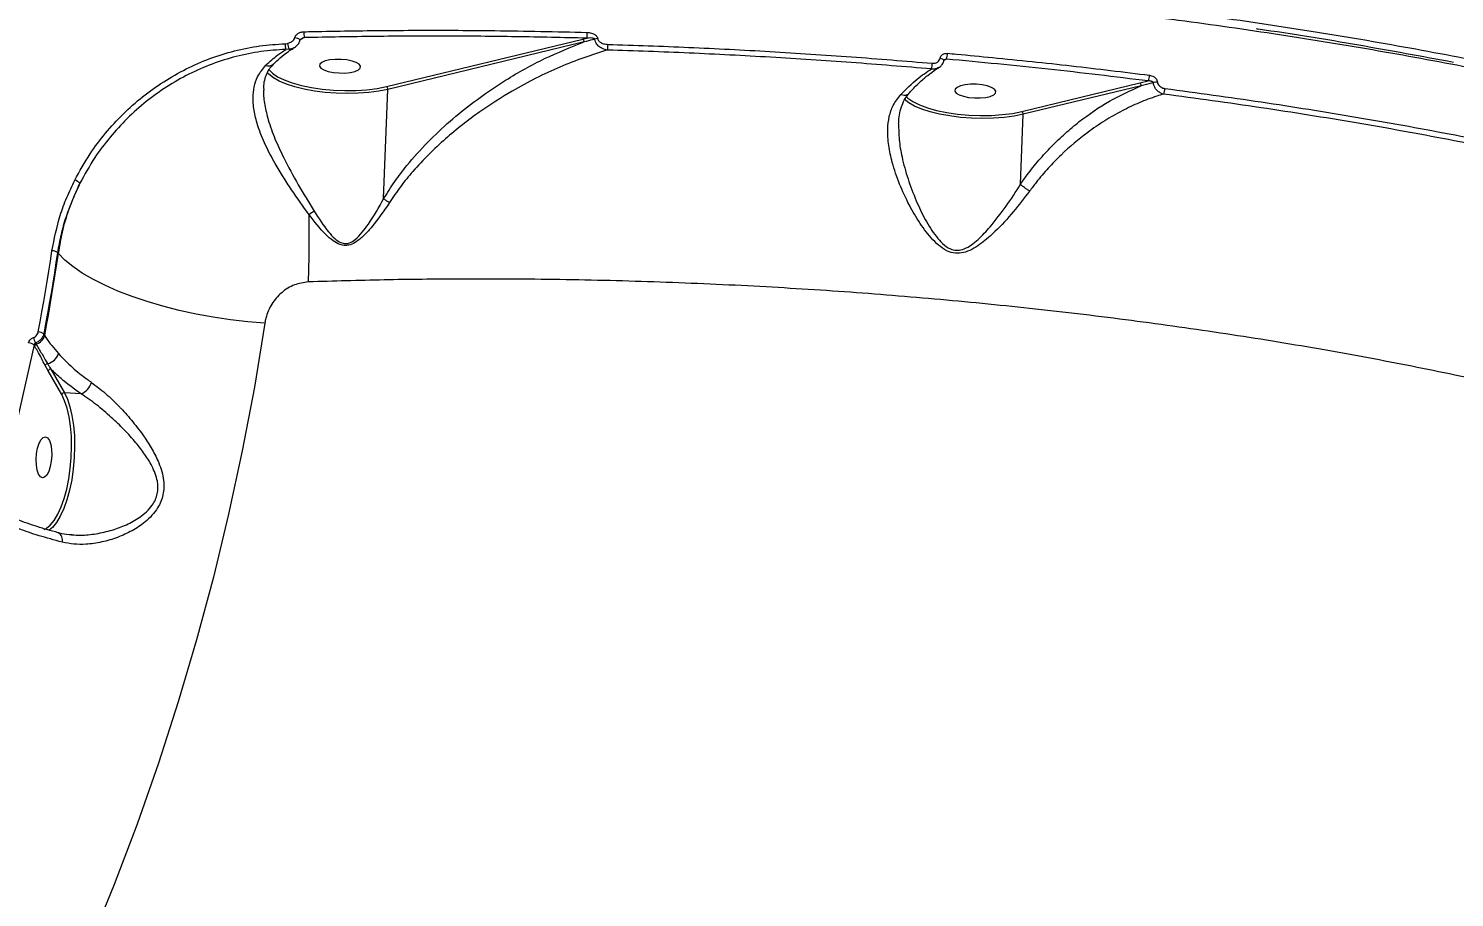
# Model space of a CAD drawing. Header units: millimetres. Extents: x -7151 to 6134, y -5040 to 5562.
# Drawn here: x -1547.9 to -1236.4, y -500.6 to -310.7 of the extents above; entities that cross this region are included whole.
import ezdxf

# ---------------------------------------------------------------- set-up
doc = ezdxf.new("R2010")
doc.units = ezdxf.units.MM
for name, color, linetype in [('DIKOM_ОБЪЕКТ', 7, 'Continuous'), ('DIKOM_РАЗМЕР_ЗОНА', 7, 'Continuous'), ('DIKOM_РАЗМЕР_ОБЪЕКТА', 7, 'Continuous')]:
    doc.layers.add(name, color=color, linetype=linetype)
doc.styles.add('style1', font='arial.ttf', dxfattribs={"width": 0.8})
doc.dimstyles.new('1-50', dxfattribs={"dimtxt": 300, "dimasz": 200, "dimexe": 100, "dimexo": 0, "dimgap": 100, "dimtad": 1, "dimtxsty": 'style1', "dimcen": 200, "dimclrd": 7, "dimclre": 7, "dimclrt": 7, "dimadec": 1, "dimazin": 2, "dimtfac": 1, "dimtmove": 0, "dimatfit": 2, "dimfxl": 0, "dimlwd": 25, "dimlwe": 18, "dimarcsym": 0})

# ---------------------------------------------------------------- blocks, each defined once
blk = doc.blocks.new('*D0')
at = {"layer": 'Defpoints', "color": 0, "transparency": 16777216}
for p in [(4133.55, 168.74), (-4567.47, -1241.13), (4133.55, -4153.12)]:
    blk.add_point(p, dxfattribs=at)
at = {"layer": 'DIKOM_РАЗМЕР_ОБЪЕКТА', "color": 7, "lineweight": 18, "transparency": 16777216}
for p, q in [((4133.55, 168.74), (4133.55, -4253.12)), ((-4567.47, -1241.13), (-4567.47, -4253.12))]:
    blk.add_line(p, q, dxfattribs=at)
at = {"layer": 'DIKOM_РАЗМЕР_ОБЪЕКТА', "color": 7, "lineweight": 25, "transparency": 16777216}
blk.add_line((-4367.47, -4153.12), (3933.55, -4153.12), dxfattribs=at)
at = {"layer": 'DIKOM_РАЗМЕР_ОБЪЕКТА', "color": 7, "transparency": 16777216}
for points in [[(-4367.47, -4119.79), (-4367.47, -4186.45), (-4567.47, -4153.12)], [(3933.55, -4119.79), (3933.55, -4186.45), (4133.55, -4153.12)]]:
    blk.add_solid(points, dxfattribs=at)
at = {"layer": 'DIKOM_РАЗМЕР_ОБЪЕКТА', "color": 7, "transparency": 16777216, "insert": (150.61, -3899.95), "char_height": 300, "attachment_point": 5, "style": 'style1'}
blk.add_mtext('8700', dxfattribs=at)
blk = doc.blocks.new('*D3')
at = {"layer": 'Defpoints', "color": 0, "transparency": 16777216}
for p in [(6133.55, 253.24), (-5802.46, -2467.19), (6133.55, -4939.78)]:
    blk.add_point(p, dxfattribs=at)
at = {"layer": 'DIKOM_РАЗМЕР_ЗОНА', "color": 7, "lineweight": 18, "transparency": 16777216}
for p, q in [((6133.55, 253.24), (6133.55, -5039.78)), ((-5802.46, -2467.19), (-5802.46, -5039.78))]:
    blk.add_line(p, q, dxfattribs=at)
at = {"layer": 'DIKOM_РАЗМЕР_ЗОНА', "color": 7, "lineweight": 25, "transparency": 16777216}
blk.add_line((-5602.46, -4939.78), (5933.55, -4939.78), dxfattribs=at)
at = {"layer": 'DIKOM_РАЗМЕР_ЗОНА', "color": 7, "transparency": 16777216}
for points in [[(-5602.46, -4906.44), (-5602.46, -4973.11), (-5802.46, -4939.78)], [(5933.55, -4906.44), (5933.55, -4973.11), (6133.55, -4939.78)]]:
    blk.add_solid(points, dxfattribs=at)
at = {"layer": 'DIKOM_РАЗМЕР_ЗОНА', "color": 7, "transparency": 16777216, "insert": (186.61, -4686.61), "char_height": 300, "attachment_point": 5, "style": 'style1'}
blk.add_mtext('11950', dxfattribs=at)

msp = doc.modelspace()

# ---------------------------------------------------------------- linework, layer by layer
at = {"layer": 'DIKOM_ОБЪЕКТ', "color": 7, "linetype": 'Continuous', "lineweight": 15}
for p, q in [((-1491.86, -314.033), (-1491.355, -313.972)), ((-1487.626, -312.698), (-1488.612, -313.208)), ((-1469.721, -323.397), (-1426.816, -313.033)), ((-1426.515, -313.643), (-1469.42, -324.007)), ((-1426.816, -313.033), (-1425.96, -312.827)), ((-1491.013, -315.259), (-1491.729, -315.281)), ((-1347.34, -317.394), (-1347.928, -317.698)), ((-1470.337, -347.889), (-1469.42, -324.007)), ((-1330.91, -328.843), (-1305.128, -322.616)), ((-1304.827, -323.225), (-1330.609, -329.453)), ((-1305.128, -322.616), (-1303.277, -322.173)), ((-1331.196, -344.736), (-1330.609, -329.453)), ((-1541.379, -359.893), (-1541.596, -359.676)), ((-1546.723, -379.864), (-1554.785, -415.474)), ((-1546.617, -380.051), (-1546.723, -379.864)), ((-1544.596, -377.442), (-1544.4, -377.781)), ((-1543.618, -385.546), (-1544.279, -384.327)), ((-1540.689, -390.701), (-1543.618, -385.546)), ((-1543.034, -385.149), (-1540.106, -390.305)), ((-1536.441, -390.558), (-1540.106, -390.305)), ((-1538.551, -421.34), (-1538.394, -421.346))]:
    msp.add_line(p, q, dxfattribs=at)
at = {"layer": 'DIKOM_ОБЪЕКТ', "color": 7, "linetype": 'Continuous', "lineweight": 15, "flags": 128}
for points in [[(-1489.742, -312.681), (-1489.464, -312.733), (-1489.194, -312.808), (-1488.955, -312.9), (-1488.765, -313.003), (-1488.64, -313.106), (-1488.59, -313.203), (-1488.591, -313.237)], [(-1490.121, -315.03), (-1490.105, -315.02), (-1490.078, -315.003)], [(-1484.276, -318.512), (-1484.336, -318.935), (-1484.034, -319.358), (-1483.393, -319.748), (-1482.466, -320.073), (-1481.328, -320.306), (-1480.071, -320.429), (-1478.797, -320.432), (-1477.609, -320.314), (-1476.604, -320.086), (-1475.862, -319.765), (-1475.444, -319.377), (-1475.384, -318.955), (-1475.686, -318.532), (-1476.327, -318.142), (-1477.254, -317.817), (-1478.392, -317.583), (-1479.649, -317.46), (-1480.923, -317.457), (-1482.111, -317.575), (-1483.117, -317.804), (-1483.859, -318.125), (-1484.276, -318.512)], [(-1348.763, -317.202), (-1348.535, -317.267), (-1348.329, -317.347), (-1348.159, -317.437), (-1348.033, -317.533), (-1347.96, -317.628), (-1347.944, -317.717), (-1347.945, -317.722)], [(-1469.42, -324.007), (-1471.406, -324.403), (-1473.575, -324.691), (-1475.882, -324.865), (-1478.275, -324.92), (-1480.702, -324.857), (-1483.112, -324.675), (-1485.452, -324.379), (-1487.671, -323.975), (-1489.721, -323.473), (-1491.557, -322.882), (-1493.14, -322.217), (-1494.436, -321.49), (-1495.415, -320.719), (-1495.788, -320.311)], [(-1495.464, -319.571), (-1495.41, -319.65), (-1494.645, -320.461), (-1493.523, -321.236), (-1492.07, -321.955), (-1490.323, -322.602), (-1488.323, -323.16), (-1486.119, -323.617), (-1483.764, -323.96), (-1481.314, -324.183), (-1478.829, -324.278), (-1476.369, -324.245), (-1473.993, -324.084), (-1471.759, -323.799), (-1469.721, -323.397)], [(-1345.465, -323.959), (-1345.525, -324.381), (-1345.222, -324.805), (-1344.582, -325.194), (-1343.655, -325.519), (-1342.517, -325.753), (-1341.26, -325.876), (-1339.986, -325.879), (-1338.798, -325.761), (-1337.792, -325.532), (-1337.05, -325.211), (-1336.632, -324.824), (-1336.572, -324.401), (-1336.875, -323.978), (-1337.516, -323.588), (-1338.443, -323.264), (-1339.581, -323.03), (-1340.838, -322.907), (-1342.112, -322.904), (-1343.3, -323.022), (-1344.305, -323.25), (-1345.047, -323.571), (-1345.465, -323.959)], [(-1330.609, -329.453), (-1332.594, -329.85), (-1334.764, -330.138), (-1337.07, -330.311), (-1339.463, -330.367), (-1341.891, -330.303), (-1344.301, -330.121), (-1346.641, -329.825), (-1348.86, -329.422), (-1350.909, -328.919), (-1352.746, -328.329), (-1354.329, -327.663), (-1355.624, -326.937), (-1356.604, -326.165), (-1356.607, -326.162)], [(-1356.122, -325.648), (-1355.833, -325.908), (-1354.711, -326.683), (-1353.259, -327.402), (-1351.512, -328.049), (-1349.512, -328.607), (-1347.308, -329.063), (-1344.952, -329.407), (-1342.502, -329.629), (-1340.018, -329.725), (-1337.558, -329.692), (-1335.182, -329.531), (-1332.948, -329.246), (-1330.91, -328.843)], [(-1545.81, -377.018), (-1545.403, -374.81), (-1545.006, -372.599), (-1544.617, -370.386), (-1544.238, -368.172), (-1543.869, -365.955), (-1543.509, -363.736), (-1543.158, -361.515), (-1542.817, -359.292)], [(-1541.596, -359.676), (-1541.938, -361.904), (-1542.29, -364.13), (-1542.651, -366.353), (-1543.021, -368.575), (-1543.401, -370.795), (-1543.79, -373.013), (-1544.188, -375.228), (-1544.596, -377.442)], [(-1544.4, -377.781), (-1543.989, -375.553), (-1543.588, -373.322), (-1543.196, -371.089), (-1542.813, -368.854), (-1542.44, -366.617), (-1542.077, -364.377), (-1541.723, -362.136), (-1541.379, -359.893)], [(-1496.296, -375.071), (-1500.037, -374.77), (-1503.814, -374.337), (-1507.593, -373.776), (-1511.337, -373.092), (-1515.015, -372.291), (-1518.591, -371.38), (-1522.034, -370.369), (-1525.311, -369.265), (-1528.394, -368.08), (-1531.254, -366.823), (-1533.865, -365.507), (-1536.202, -364.144), (-1538.246, -362.745), (-1539.977, -361.324), (-1541.379, -359.893)], [(-1496.296, -375.071), (-1498.593, -389.078), (-1501.235, -403.009), (-1504.218, -416.854), (-1507.542, -430.607), (-1511.205, -444.26), (-1515.205, -457.805), (-1519.539, -471.236), (-1524.206, -484.544), (-1529.202, -497.723), (-1534.526, -510.764), (-1540.173, -523.662), (-1546.142, -536.409), (-1552.428, -548.997), (-1559.028, -561.421)], [(-1543.998, -419.881), (-1543.217, -419.231), (-1542.362, -418.189), (-1541.555, -416.846), (-1540.813, -415.231), (-1540.154, -413.379), (-1539.592, -411.331), (-1539.138, -409.131), (-1538.803, -406.828), (-1538.595, -404.472), (-1538.517, -402.116), (-1538.571, -399.809), (-1538.757, -397.603), (-1539.069, -395.547), (-1539.503, -393.685), (-1540.047, -392.058), (-1540.689, -390.701)], [(-1540.106, -390.305), (-1539.443, -391.703), (-1538.882, -393.381), (-1538.435, -395.302), (-1538.112, -397.423), (-1537.921, -399.697), (-1537.865, -402.076), (-1537.945, -404.506), (-1538.16, -406.935), (-1538.506, -409.31), (-1538.974, -411.579), (-1539.554, -413.691), (-1540.233, -415.601), (-1540.998, -417.267), (-1541.83, -418.652), (-1542.712, -419.726), (-1543.447, -420.349)], [(-1545.943, -402.396), (-1545.607, -401.348), (-1545.187, -400.548), (-1544.715, -400.063), (-1544.232, -399.93), (-1543.775, -400.16), (-1543.383, -400.735), (-1543.086, -401.609), (-1542.908, -402.71), (-1542.865, -403.95), (-1542.96, -405.227), (-1543.184, -406.438), (-1543.52, -407.486), (-1543.941, -408.286), (-1544.412, -408.771), (-1544.896, -408.904), (-1545.352, -408.674), (-1545.745, -408.099), (-1546.042, -407.225), (-1546.219, -406.124), (-1546.262, -404.884), (-1546.168, -403.607), (-1545.943, -402.396)], [(-1544.494, -420.156), (-1544.102, -419.948), (-1543.998, -419.881)]]:
    msp.add_lwpolyline(points, dxfattribs=at)
at = {"layer": 'DIKOM_ОБЪЕКТ', "color": 7, "linetype": 'Continuous', "lineweight": 15}
for centre, radius, start, end in [((-1484.239, -311.698), 3.531, 175.3969, 196.4429), ((-1407.985, -312.385), 17.981, 177.33123, 181.40884), ((-1488.136, -314.274), 3.731, 176.28637, 195.65904), ((-1486.236, -313.3), 5.162, 187.48337, 202.30015), ((-1427.167, -313.585), 0.654, 354.93936, 57.61145), ((-1423.341, -315.414), 2.516, 95.32454, 109.79329), ((-1392.925, -315.38), 28.484, 177.56247, 180.07437), ((-1490.96, -313.614), 1.646, 268.16874, 300.64529), ((-1351.298, -316.115), 4.16, 342.09366, 359.80499), ((-1355.159, -318.25), 4.717, 344.0303, 359.28641), ((-1470.072, -323.949), 0.655, 354.97288, 57.58016), ((-1305.478, -323.168), 0.654, 354.93595, 57.61709), ((-1305.525, -320.96), 2.555, 331.64135, 0.84864), ((-1301.264, -325.468), 3.068, 90.08532, 107.27675), ((-1302.297, -323.824), 2.649, 332.68004, 0.23816), ((-1331.261, -329.396), 0.655, 354.9724, 57.57841), ((-1538.908, -346.882), 3.239, 47.08408, 70.48147), ((-1702.869, -356.726), 216.29, 357.52057, 1.41154), ((-1472.428, -370.817), 24.067, 122.92359, 126.20771), ((-1542.751, -361.216), 1.924, 53.12944, 91.96251), ((-1547.993, -381.412), 2.003, 50.61626, 88.31119), ((-1541.891, -376.92), 5.156, 194.78271, 209.01864), ((-1546.074, -380.227), 0.571, 107.94784, 161.97765), ((-1547.124, -376.985), 2.837, 287.94063, 343.70212), ((-1545.803, -378.951), 1.933, 51.34889, 90.19338), ((-1544.497, -380.782), 3.241, 282.99695, 342.69148), ((-1543.727, -384.524), 0.586, 94.07733, 160.34512), ((-1543.068, -385.728), 0.58, 86.66988, 161.67753), ((-1537.935, -386.942), 3.913, 292.44992, 343.8235), ((-1540.139, -390.883), 0.58, 86.69759, 161.67556), ((-1542.415, -422.539), 1.906, 347.46113, 59.12132)]:
    msp.add_arc(centre, radius, start, end, dxfattribs=at)
for points, knots in [([(-1607.11, -265.383), (-1601.627, -264.622), (-1590.656, -263.099), (-1573.653, -261.167), (-1556.307, -259.496), (-1538.38, -258.1), (-1519.9, -256.993), (-1500.894, -256.191), (-1481.668, -255.711), (-1461.628, -255.549), (-1440.784, -255.755), (-1419.174, -256.368), (-1397.518, -257.375), (-1375.919, -258.773), (-1354.478, -260.555), (-1333.287, -262.719), (-1312.386, -265.269), (-1291.805, -268.191), (-1271.581, -271.477), (-1251.809, -275.11), (-1232.581, -279.077), (-1213.979, -283.363), (-1196.045, -287.969), (-1178.794, -292.88), (-1162.261, -298.081), (-1146.519, -303.549), (-1131.646, -309.258), (-1117.437, -315.305), (-1103.996, -321.692), (-1091.403, -328.409), (-1079.929, -335.327), (-1069.66, -342.426), (-1060.508, -349.671), (-1055.473, -354.598), (-1052.956, -357.061)], [0, 0, 0, 0, 0.0277665, 0.0555662, 0.0833658, 0.1111324, 0.1400375, 0.16898, 0.1979229, 0.2268276, 0.2586374, 0.2905482, 0.3225099, 0.354472, 0.3863821, 0.4181914, 0.4498955, 0.4817002, 0.5135556, 0.5454111, 0.5772151, 0.6089191, 0.6405474, 0.672276, 0.7040554, 0.7358344, 0.7675626, 0.7991909, 0.832594, 0.8660266, 0.8994295, 0.9329433, 0.9664866, 1, 1, 1, 1]), ([(-1679.941, -319.26), (-1676.357, -318.438), (-1666.7, -316.223), (-1650.315, -312.919), (-1630.666, -309.451), (-1610.15, -306.349), (-1588.819, -303.631), (-1566.724, -301.319), (-1544.352, -299.463), (-1521.788, -298.058), (-1499.115, -297.092), (-1475.966, -296.547), (-1452.401, -296.445), (-1428.494, -296.796), (-1404.771, -297.593), (-1381.31, -298.822), (-1358.18, -300.462), (-1335.004, -302.538), (-1311.862, -305.062), (-1288.839, -308.037), (-1266.439, -311.397), (-1244.727, -315.121), (-1223.746, -319.181), (-1203.157, -323.644), (-1183.048, -328.511), (-1163.503, -333.774), (-1144.952, -339.318), (-1127.437, -345.117), (-1110.972, -351.141), (-1095.29, -357.487), (-1080.481, -364.147), (-1066.618, -371.105), (-1054.543, -377.908), (-1044.099, -384.499), (-1035.116, -390.837), (-1026.988, -397.304), (-1019.754, -403.885), (-1013.486, -410.507), (-1008.211, -417.138), (-1004.299, -423.068), (-1002.383, -426.81), (-1001.603, -428.334)], [0, 0, 0, 0, 0.015652, 0.0421681, 0.0687044, 0.0952203, 0.1225065, 0.1498146, 0.1771007, 0.2036166, 0.230153, 0.2566687, 0.2839549, 0.3112631, 0.3385492, 0.365065, 0.3916014, 0.4181173, 0.4454032, 0.4727115, 0.4999976, 0.5265135, 0.5530498, 0.5795658, 0.6068517, 0.6341601, 0.661446, 0.6879619, 0.7144981, 0.741014, 0.7683, 0.7956082, 0.8228944, 0.8459723, 0.8690775, 0.8921827, 0.9155066, 0.9388306, 0.961564, 0.9843487, 1, 1, 1, 1]), ([(-999.194, -436.361), (-999.297, -435.995), (-1000.15, -432.966), (-1003.006, -427.354), (-1007.816, -419.556), (-1013.957, -411.891), (-1021.365, -404.235), (-1030.114, -396.613), (-1040.195, -389.056), (-1051.389, -381.727), (-1063.629, -374.649), (-1076.83, -367.834), (-1091.207, -361.172), (-1106.761, -354.692), (-1123.464, -348.423), (-1140.744, -342.571), (-1158.485, -337.137), (-1176.568, -332.111), (-1195.5, -327.346), (-1215.254, -322.867), (-1235.784, -318.695), (-1256.926, -314.87), (-1278.627, -311.411), (-1300.822, -308.329), (-1323.587, -305.62), (-1346.867, -303.309), (-1370.592, -301.415), (-1394.24, -299.978), (-1417.73, -298.994), (-1440.989, -298.446), (-1464.396, -298.326), (-1487.875, -298.651), (-1511.336, -299.44), (-1532.917, -300.568), (-1546.502, -301.59), (-1552.51, -302.042)], [0, 0, 0, 0, 0.0043966, 0.0363498, 0.0674012, 0.0984764, 0.1295277, 0.1614809, 0.1934603, 0.2254133, 0.2564648, 0.2875402, 0.3185916, 0.3505446, 0.3825241, 0.4144772, 0.4444107, 0.4743653, 0.5042988, 0.5350371, 0.5657984, 0.5965367, 0.627588, 0.6586634, 0.6897149, 0.7216683, 0.7536476, 0.7856008, 0.8166523, 0.8477278, 0.8787791, 0.9107324, 0.9427118, 0.9746653, 1, 1, 1, 1]), ([(-1489.742, -312.681), (-1489.73, -312.636), (-1489.684, -312.46), (-1489.5, -312.146), (-1489.094, -311.779), (-1488.488, -311.488), (-1488.01, -311.44), (-1487.759, -311.415)], [0, 0, 0, 0, 0.057954, 0.2245093, 0.430068, 0.7005322, 1, 1, 1, 1]), ([(-1487.759, -311.415), (-1487.102, -311.4), (-1483.818, -311.327), (-1475.257, -311.173), (-1462.027, -311.065), (-1444.707, -311.129), (-1432.66, -311.398), (-1425.946, -311.547)], [0, 0, 0, 0, 0.0321609, 0.1607943, 0.4182856, 0.6757782, 1, 1, 1, 1]), ([(-1425.946, -311.547), (-1425.786, -311.557), (-1425.281, -311.589), (-1424.567, -311.792), (-1423.983, -312.169), (-1423.667, -312.537), (-1423.605, -312.784), (-1423.574, -312.909)], [0, 0, 0, 0, 0.1606148, 0.5081568, 0.7318672, 0.8653746, 1, 1, 1, 1]), ([(-1279.725, -310.735), (-1279.567, -310.757), (-1271.941, -311.809), (-1257.462, -314.197), (-1243.462, -316.774), (-1236.593, -318.038)], [0, 0, 0, 0, 0.0106678, 0.51462346, 1, 1, 1, 1]), ([(-1537.826, -343.829), (-1536.762, -341.896), (-1534.801, -338.332), (-1531.171, -333.538), (-1527.333, -329.352), (-1523.074, -325.575), (-1518.448, -322.271), (-1513.519, -319.468), (-1508.334, -317.195), (-1502.948, -315.52), (-1497.434, -314.389), (-1493.716, -314.151), (-1491.86, -314.033)], [0, 0, 0, 0, 0.1166806, 0.2150846, 0.3137976, 0.4122023, 0.5100624, 0.6082283, 0.7060866, 0.8039555, 0.9021333, 1, 1, 1, 1]), ([(-1491.355, -313.972), (-1491.11, -313.903), (-1490.664, -313.775), (-1490.151, -313.405), (-1489.85, -313.029), (-1489.773, -312.781), (-1489.742, -312.681)], [0, 0, 0, 0, 0.3467121, 0.631221, 0.8513333, 1, 1, 1, 1]), ([(-1489.866, -314.861), (-1489.844, -314.852), (-1489.558, -314.729), (-1489.138, -314.311), (-1488.715, -313.752), (-1488.648, -313.36), (-1488.625, -313.229)], [0, 0, 0, 0, 0.0322662, 0.4380854, 0.8118483, 1, 1, 1, 1]), ([(-1488.59, -313.234), (-1488.59, -313.23), (-1488.589, -313.225), (-1488.575, -313.193), (-1488.545, -313.145), (-1488.48, -313.073), (-1488.381, -312.99), (-1488.296, -312.949), (-1488.254, -312.929)], [0, 0, 0, 0, 0.10373667, 0.19894545, 0.30264876, 0.48974077, 0.75114137, 1, 1, 1, 1]), ([(-1487.626, -312.698), (-1487.766, -312.732), (-1487.977, -312.784), (-1488.183, -312.893), (-1488.253, -312.93)], [0, 0, 0, 0, 0.6604973, 1, 1, 1, 1]), ([(-1425.96, -312.827), (-1431.111, -312.707), (-1441.413, -312.467), (-1456.855, -312.352), (-1472.278, -312.401), (-1482.51, -312.599), (-1487.626, -312.698)], [0, 0, 0, 0, 0.249315, 0.4986286, 0.7493137, 1, 1, 1, 1]), ([(-1470.337, -347.889), (-1469.547, -346.629), (-1467.967, -344.11), (-1464.761, -339.945), (-1460.747, -335.459), (-1455.855, -330.874), (-1450.177, -326.293), (-1443.297, -321.606), (-1435.194, -317.075), (-1429.408, -314.787), (-1426.515, -313.643)], [0, 0, 0, 0, 0.0717649, 0.1435723, 0.2576776, 0.3721854, 0.486518, 0.6397333, 0.8198593, 1, 1, 1, 1]), ([(-1424.193, -313.047), (-1424.359, -313.089), (-1425.135, -313.285), (-1425.908, -313.485), (-1426.515, -313.643)], [0, 0, 0, 0, 0.2148166, 1, 1, 1, 1]), ([(-1424.193, -313.047), (-1424.203, -313.026), (-1424.226, -312.981), (-1424.32, -312.915), (-1424.532, -312.834), (-1424.975, -312.774), (-1425.478, -312.777), (-1425.843, -312.815), (-1425.96, -312.827)], [0, 0, 0, 0, 0.038183, 0.0818855, 0.1919862, 0.4180002, 0.8123937, 1, 1, 1, 1]), ([(-1421.41, -315.417), (-1421.593, -315.384), (-1422.191, -315.275), (-1423.039, -314.874), (-1423.714, -314.234), (-1424.081, -313.632), (-1424.155, -313.246), (-1424.193, -313.047)], [0, 0, 0, 0, 0.1440768, 0.4679548, 0.6900758, 0.8402933, 1, 1, 1, 1]), ([(-1423.574, -312.909), (-1423.545, -313.028), (-1423.487, -313.265), (-1423.191, -313.608), (-1422.648, -313.951), (-1421.993, -314.13), (-1421.529, -314.159), (-1421.384, -314.168)], [0, 0, 0, 0, 0.1388681, 0.2767764, 0.4965487, 0.8418696, 1, 1, 1, 1]), ([(-1421.384, -314.168), (-1415.47, -314.37), (-1403.641, -314.774), (-1385.879, -315.701), (-1368.122, -316.845), (-1356.336, -317.821), (-1350.442, -318.309)], [0, 0, 0, 0, 0.2490984, 0.4982001, 0.7491003, 1, 1, 1, 1]), ([(-1491.729, -315.281), (-1493.545, -315.398), (-1497.183, -315.631), (-1502.577, -316.74), (-1507.846, -318.383), (-1512.919, -320.613), (-1517.741, -323.363), (-1522.268, -326.604), (-1526.435, -330.309), (-1530.19, -334.416), (-1533.743, -339.119), (-1535.661, -342.613), (-1536.702, -344.51)], [0, 0, 0, 0, 0.0977743, 0.1958569, 0.2936316, 0.3914605, 0.4895945, 0.587424, 0.6858981, 0.7846807, 0.8831554, 1, 1, 1, 1]), ([(-1496.09, -318.752), (-1495.22, -317.957), (-1493.774, -316.637), (-1492.311, -315.667), (-1491.729, -315.281)], [0, 0, 0, 0, 0.6025865, 1, 1, 1, 1]), ([(-1494.422, -318.502), (-1493.932, -318.034), (-1492.839, -316.989), (-1491.388, -315.846), (-1490.45, -315.267), (-1490.103, -315.052)], [0, 0, 0, 0, 0.3383792, 0.7546447, 1, 1, 1, 1]), ([(-1489.871, -314.849), (-1489.912, -314.881), (-1490.228, -315.127), (-1490.648, -315.197), (-1491.013, -315.259)], [0, 0, 0, 0, 0.1316702, 1, 1, 1, 1]), ([(-1421.41, -315.417), (-1423.15, -315.951), (-1426.63, -317.019), (-1431.856, -319.097), (-1437.068, -321.518), (-1442.932, -324.694), (-1448.3, -328.12), (-1453.142, -331.711), (-1456.879, -334.804), (-1460.514, -338.181), (-1463.778, -341.663), (-1466.669, -345.169), (-1468.269, -347.552), (-1469.073, -348.748)], [0, 0, 0, 0, 0.1007622, 0.2015248, 0.3037911, 0.4060539, 0.549023, 0.62794, 0.7068467, 0.7872931, 0.8677076, 0.9335562, 1, 1, 1, 1]), ([(-1350.624, -319.548), (-1356.462, -319.064), (-1368.138, -318.097), (-1385.813, -316.956), (-1403.578, -316.026), (-1415.466, -315.62), (-1421.41, -315.417)], [0, 0, 0, 0, 0.2491021, 0.4982004, 0.7490995, 1, 1, 1, 1]), ([(-1350.442, -318.309), (-1350.246, -318.308), (-1349.852, -318.306), (-1349.328, -318.067), (-1348.926, -317.693), (-1348.816, -317.361), (-1348.763, -317.202)], [0, 0, 0, 0, 0.2583051, 0.5167901, 0.7677925, 1, 1, 1, 1]), ([(-1349.048, -319.228), (-1348.983, -319.198), (-1348.67, -319.052), (-1348.282, -318.564), (-1347.976, -318.053), (-1347.962, -317.752), (-1347.96, -317.719)], [0, 0, 0, 0, 0.1097169, 0.5333189, 0.9487867, 1, 1, 1, 1]), ([(-1348.763, -317.202), (-1348.712, -317.046), (-1348.607, -316.725), (-1348.219, -316.361), (-1347.711, -316.131), (-1347.33, -316.13), (-1347.139, -316.13)], [0, 0, 0, 0, 0.2339016, 0.4825067, 0.7413711, 1, 1, 1, 1]), ([(-1347.939, -317.725), (-1347.93, -317.686), (-1347.913, -317.612), (-1347.813, -317.546), (-1347.765, -317.515)], [0, 0, 0, 0, 0.5222671, 1, 1, 1, 1]), ([(-1347.34, -317.394), (-1347.428, -317.405), (-1347.574, -317.423), (-1347.708, -317.492), (-1347.762, -317.519)], [0, 0, 0, 0, 0.5997441, 1, 1, 1, 1]), ([(-1303.277, -322.173), (-1310.543, -321.282), (-1325.098, -319.496), (-1339.919, -318.096), (-1347.34, -317.394)], [0, 0, 0, 0, 0.49927565, 1, 1, 1, 1]), ([(-1347.139, -316.13), (-1346.482, -316.189), (-1343.197, -316.486), (-1334.141, -317.347), (-1320.019, -318.821), (-1308.656, -320.221), (-1302.97, -320.922)], [0, 0, 0, 0, 0.0441389, 0.2207138, 0.6100119, 1, 1, 1, 1]), ([(-1486.645, -351.398), (-1487.936, -349.593), (-1489.894, -346.857), (-1492.34, -343.09), (-1494.294, -339.841), (-1496.221, -336.177), (-1497.756, -332.413), (-1498.674, -328.945), (-1498.969, -326.029), (-1498.707, -323.437), (-1497.929, -320.947), (-1496.755, -319.546), (-1496.09, -318.752)], [0, 0, 0, 0, 0.1589011, 0.2409069, 0.3228929, 0.4352739, 0.5505602, 0.6428552, 0.7376539, 0.8155007, 0.8955088, 1, 1, 1, 1]), ([(-1496.54, -323.851), (-1496.542, -323.761), (-1496.558, -323.091), (-1496.357, -321.986), (-1495.921, -320.599), (-1495.279, -319.437), (-1494.657, -318.794), (-1494.375, -318.502)], [0, 0, 0, 0, 0.0390543, 0.2921421, 0.542448, 0.7924989, 1, 1, 1, 1]), ([(-1496.09, -318.752), (-1496.052, -318.764), (-1495.839, -318.827), (-1495.392, -318.885), (-1494.823, -318.803), (-1494.546, -318.563), (-1494.418, -318.452)], [0, 0, 0, 0, 0.0577533, 0.3233351, 0.6872875, 1, 1, 1, 1]), ([(-1357.353, -325.113), (-1356.157, -323.921), (-1353.941, -321.711), (-1351.67, -320.23), (-1350.624, -319.548)], [0, 0, 0, 0, 0.5395087, 1, 1, 1, 1]), ([(-1355.536, -324.873), (-1355.421, -324.738), (-1354.693, -323.882), (-1353.327, -322.546), (-1351.459, -320.916), (-1350.02, -319.832), (-1349.224, -319.377), (-1349.037, -319.27)], [0, 0, 0, 0, 0.0536212, 0.3391765, 0.6251149, 0.9116368, 1, 1, 1, 1]), ([(-1349.051, -319.238), (-1349.274, -319.356), (-1349.752, -319.607), (-1350.321, -319.569), (-1350.624, -319.548)], [0, 0, 0, 0, 0.4680861, 1, 1, 1, 1]), ([(-1496.527, -323.858), (-1496.543, -324.014), (-1496.661, -325.143), (-1496.354, -327.441), (-1495.561, -330.94), (-1494.147, -334.808), (-1491.951, -339.547), (-1489.029, -344.873), (-1486.683, -348.701), (-1485.509, -350.616)], [0, 0, 0, 0, 0.0195062, 0.1414876, 0.2635966, 0.4146766, 0.5659124, 0.7828045, 1, 1, 1, 1]), ([(-1331.196, -344.736), (-1330.715, -344.056), (-1329.429, -342.236), (-1327.175, -339.451), (-1324.395, -336.419), (-1321.446, -333.604), (-1317.288, -330.135), (-1311.767, -326.335), (-1307.157, -324.27), (-1304.827, -323.225)], [0, 0, 0, 0, 0.0670848, 0.1796434, 0.2922151, 0.4079247, 0.523644, 0.7591276, 1, 1, 1, 1]), ([(-1302.175, -322.539), (-1302.297, -322.57), (-1303.183, -322.793), (-1304.065, -323.025), (-1304.827, -323.225)], [0, 0, 0, 0, 0.138057, 1, 1, 1, 1]), ([(-1302.175, -322.539), (-1302.186, -322.51), (-1302.204, -322.461), (-1302.285, -322.374), (-1302.434, -322.284), (-1302.689, -322.207), (-1302.979, -322.168), (-1303.185, -322.172), (-1303.277, -322.173)], [0, 0, 0, 0, 0.0763271, 0.1323508, 0.2954824, 0.5061756, 0.7824742, 1, 1, 1, 1]), ([(-1302.97, -320.922), (-1302.827, -320.948), (-1302.495, -321.01), (-1302.03, -321.238), (-1301.636, -321.573), (-1301.36, -321.965), (-1301.299, -322.255), (-1301.268, -322.4)], [0, 0, 0, 0, 0.1825506, 0.4238011, 0.6275035, 0.813472, 1, 1, 1, 1]), ([(-1299.944, -325.04), (-1300.13, -324.984), (-1300.562, -324.855), (-1301.168, -324.451), (-1301.683, -323.886), (-1302.047, -323.237), (-1302.132, -322.773), (-1302.175, -322.539)], [0, 0, 0, 0, 0.1741668, 0.4036155, 0.6052225, 0.800069, 1, 1, 1, 1]), ([(-1301.268, -322.4), (-1301.239, -322.541), (-1301.181, -322.821), (-1300.916, -323.198), (-1300.54, -323.515), (-1300.099, -323.729), (-1299.785, -323.788), (-1299.648, -323.813)], [0, 0, 0, 0, 0.18893901, 0.37741877, 0.5792234, 0.81647037, 1, 1, 1, 1]), ([(-1299.648, -323.813), (-1292.607, -324.769), (-1278.525, -326.682), (-1257.802, -330.016), (-1237.384, -333.662), (-1224.165, -336.391), (-1217.555, -337.756)], [0, 0, 0, 0, 0.248595, 0.4971928, 0.7485964, 1, 1, 1, 1]), ([(-1329.202, -346.241), (-1330.362, -347.759), (-1332.708, -350.831), (-1336.253, -354.679), (-1339.183, -357.306), (-1341.361, -358.786), (-1343.109, -359.611), (-1344.974, -359.935), (-1346.926, -359.548), (-1348.731, -358.44), (-1350.924, -356.368), (-1353.216, -353.292), (-1355.631, -349.16), (-1357.709, -344.671), (-1359.209, -340.29), (-1360.068, -336.241), (-1360.287, -332.886), (-1359.93, -329.947), (-1359.089, -327.337), (-1357.953, -325.882), (-1357.353, -325.113)], [0, 0, 0, 0, 0.0863529, 0.1746781, 0.2336192, 0.2635149, 0.2941172, 0.3212052, 0.3485629, 0.3826688, 0.4154283, 0.4844306, 0.5550163, 0.6333687, 0.7133075, 0.7760762, 0.8404087, 0.8905401, 0.9421347, 1, 1, 1, 1]), ([(-1357.811, -331.528), (-1357.811, -331.332), (-1357.807, -330.486), (-1357.587, -329.098), (-1357.12, -327.429), (-1356.454, -326.004), (-1355.82, -325.233), (-1355.521, -324.87)], [0, 0, 0, 0, 0.0717008, 0.3102212, 0.5533932, 0.7897858, 1, 1, 1, 1]), ([(-1357.353, -325.113), (-1357.314, -325.126), (-1357.057, -325.214), (-1356.565, -325.295), (-1355.954, -325.213), (-1355.68, -324.976), (-1355.546, -324.861)], [0, 0, 0, 0, 0.0536853, 0.3531787, 0.6859192, 1, 1, 1, 1]), ([(-1299.944, -325.04), (-1300.439, -325.19), (-1302.204, -325.727), (-1305.236, -326.878), (-1309.039, -328.672), (-1312.815, -330.839), (-1317.329, -333.919), (-1321.466, -337.403), (-1325.15, -341.192), (-1327.429, -343.858), (-1328.726, -345.601), (-1329.202, -346.241)], [0, 0, 0, 0, 0.046559, 0.1660354, 0.2855044, 0.4082638, 0.5310197, 0.7327804, 0.8363392, 0.9398834, 1, 1, 1, 1]), ([(-1218.035, -338.951), (-1224.556, -337.604), (-1237.598, -334.911), (-1257.885, -331.281), (-1278.631, -327.935), (-1292.839, -326.005), (-1299.944, -325.04)], [0, 0, 0, 0, 0.2485965, 0.4971937, 0.7485956, 1, 1, 1, 1]), ([(-1357.82, -331.529), (-1357.812, -332.672), (-1357.795, -335.026), (-1357.075, -339.084), (-1355.854, -343.58), (-1354.102, -348.156), (-1352.107, -352.44), (-1350.143, -355.592), (-1348.256, -357.754), (-1346.778, -358.85), (-1345.591, -359.155), (-1344.55, -359.18), (-1343.345, -358.893), (-1341.833, -358), (-1339.942, -356.393), (-1337.385, -353.607), (-1334.308, -349.548), (-1332.161, -346.38), (-1331.194, -344.748), (-1331.193, -344.746)], [0, 0, 0, 0, 0.072916, 0.1502337, 0.2469916, 0.343827, 0.4280747, 0.5120829, 0.5500837, 0.5880702, 0.6129425, 0.6175204, 0.6469653, 0.6816445, 0.7165605, 0.7870661, 0.893481, 0.9998949, 1, 1, 1, 1]), ([(-1542.817, -359.292), (-1542.302, -356.699), (-1541.521, -352.772), (-1539.633, -347.625), (-1538.428, -345.094), (-1537.826, -343.829)], [0, 0, 0, 0, 0.4927598, 0.7463819, 1, 1, 1, 1]), ([(-1536.702, -344.51), (-1537.802, -346.943), (-1539.469, -350.629), (-1540.898, -355.754), (-1541.364, -358.369), (-1541.596, -359.676)], [0, 0, 0, 0, 0.4928072, 0.7464038, 1, 1, 1, 1]), ([(-1541.379, -359.893), (-1541.08, -358.115), (-1540.492, -354.618), (-1538.913, -349.45), (-1537.442, -346.163), (-1536.702, -344.51)], [0, 0, 0, 0, 0.33954, 0.667759, 1, 1, 1, 1]), ([(-1331.193, -344.746), (-1331.194, -344.745), (-1331.195, -344.744), (-1331.196, -344.74), (-1331.196, -344.737), (-1331.196, -344.736)], [0, 0, 0, 0, 0.2929677, 0.7016395, 1, 1, 1, 1]), ([(-1329.202, -346.241), (-1329.243, -346.216), (-1329.51, -346.054), (-1330.021, -345.712), (-1330.691, -345.207), (-1331.026, -344.9), (-1331.193, -344.746)], [0, 0, 0, 0, 0.0562428, 0.3685778, 0.6842398, 1, 1, 1, 1]), ([(-1469.073, -348.748), (-1470.294, -350.558), (-1471.945, -353.005), (-1474.449, -355.786), (-1476.005, -357.171), (-1477.502, -357.977), (-1478.77, -358.178), (-1480.082, -357.919), (-1481.525, -357.069), (-1483.872, -354.955), (-1485.481, -352.891), (-1486.645, -351.398)], [0, 0, 0, 0, 0.26578667, 0.35937407, 0.45430416, 0.51775088, 0.56328621, 0.60857531, 0.6803116, 0.76887087, 1, 1, 1, 1]), ([(-1485.509, -350.616), (-1484.519, -352.175), (-1483.16, -354.316), (-1481.142, -356.562), (-1479.905, -357.479), (-1478.748, -357.771), (-1477.623, -357.551), (-1476.325, -356.688), (-1474.99, -355.244), (-1472.817, -352.321), (-1471.365, -349.79), (-1470.335, -347.902), (-1470.334, -347.9)], [0, 0, 0, 0, 0.23699696, 0.32529699, 0.39384736, 0.43516355, 0.47648909, 0.53649227, 0.63000721, 0.7257622, 0.99968254, 1, 1, 1, 1]), ([(-1470.334, -347.9), (-1470.335, -347.899), (-1470.336, -347.898), (-1470.337, -347.894), (-1470.337, -347.89), (-1470.337, -347.889)], [0, 0, 0, 0, 0.245944, 0.5613629, 1, 1, 1, 1]), ([(-1469.073, -348.748), (-1469.111, -348.725), (-1469.348, -348.579), (-1469.817, -348.278), (-1470.152, -348.033), (-1470.334, -347.9)], [0, 0, 0, 0, 0.07941433, 0.49718968, 1, 1, 1, 1]), ([(-1486.782, -366.083), (-1487.823, -366.23), (-1489.939, -366.529), (-1492.765, -368.348), (-1494.929, -370.897), (-1495.968, -373.292), (-1496.23, -374.713), (-1496.296, -375.071)], [0, 0, 0, 0, 0.21871359, 0.44479127, 0.67941421, 0.91919664, 1, 1, 1, 1]), ([(-1037.643, -506.896), (-1037.562, -504.563), (-1037.398, -499.895), (-1038.639, -492.856), (-1040.981, -485.748), (-1044.579, -478.589), (-1049.418, -471.405), (-1055.401, -464.354), (-1062.477, -457.457), (-1070.578, -450.732), (-1079.833, -444.07), (-1090.262, -437.496), (-1101.854, -431.037), (-1114.358, -424.834), (-1127.71, -418.903), (-1141.83, -413.252), (-1156.943, -407.792), (-1173.038, -402.551), (-1190.084, -397.554), (-1207.713, -392.907), (-1225.855, -388.62), (-1244.425, -384.693), (-1263.717, -381.066), (-1283.691, -377.764), (-1304.295, -374.808), (-1325.094, -372.261), (-1346.012, -370.124), (-1366.976, -368.388), (-1388.306, -367.028), (-1409.943, -366.066), (-1431.82, -365.514), (-1451.94, -365.4), (-1470.274, -365.594), (-1481.276, -365.92), (-1486.782, -366.083)], [0, 0, 0, 0, 0.03117849, 0.06238094, 0.09355951, 0.12564428, 0.15775517, 0.18984006, 0.22102032, 0.25222445, 0.28340477, 0.31548984, 0.34760119, 0.37968617, 0.41088927, 0.44211604, 0.47331904, 0.50542573, 0.53755877, 0.56966561, 0.60091981, 0.6321979, 0.6634523, 0.69560997, 0.72779405, 0.75995194, 0.79128431, 0.82264068, 0.85397294, 0.88620921, 0.91847132, 0.95070733, 0.97533065, 1, 1, 1, 1]), ([(-1547.934, -379.41), (-1547.922, -379.361), (-1547.87, -379.158), (-1547.689, -378.817), (-1547.334, -378.446), (-1547.029, -378.306), (-1546.876, -378.235)], [0, 0, 0, 0, 0.0964285, 0.39856939, 0.69905906, 1, 1, 1, 1]), ([(-1546.876, -378.235), (-1546.724, -378.165), (-1546.419, -378.024), (-1546.063, -377.654), (-1545.875, -377.3), (-1545.825, -377.082), (-1545.81, -377.018)], [0, 0, 0, 0, 0.2926834, 0.5851286, 0.8788274, 1, 1, 1, 1]), ([(-1546.4, -379.421), (-1546.449, -379.447), (-1546.55, -379.499), (-1546.658, -379.64), (-1546.709, -379.768), (-1546.72, -379.845), (-1546.723, -379.864)], [0, 0, 0, 0, 0.29286448, 0.59238052, 0.90061551, 1, 1, 1, 1]), ([(-1544.279, -384.327), (-1544.847, -383.262), (-1545.62, -381.815), (-1546.408, -380.42), (-1546.617, -380.051)], [0, 0, 0, 0, 0.7352977, 1, 1, 1, 1]), ([(-1544.596, -377.442), (-1544.622, -377.545), (-1544.712, -377.898), (-1545.036, -378.472), (-1545.635, -379.075), (-1546.145, -379.305), (-1546.4, -379.421)], [0, 0, 0, 0, 0.1209347, 0.4144567, 0.706971, 1, 1, 1, 1]), ([(-1546.4, -379.421), (-1546.387, -379.443), (-1546.337, -379.531), (-1546.287, -379.619), (-1546.25, -379.684)], [0, 0, 0, 0, 0.2497721, 1, 1, 1, 1]), ([(-1546.25, -379.684), (-1546.152, -379.855), (-1545.666, -380.708), (-1544.847, -382.109), (-1544.1, -383.378), (-1543.769, -383.94)], [0, 0, 0, 0, 0.1222838, 0.6114144, 1, 1, 1, 1]), ([(-1544.4, -377.781), (-1544.309, -377.94), (-1543.531, -379.283), (-1542.401, -380.592), (-1541.404, -381.746)], [0, 0, 0, 0, 0.1178609, 1, 1, 1, 1]), ([(-1541.404, -381.746), (-1540.419, -382.773), (-1538.6, -384.669), (-1535.984, -386.749), (-1534.505, -387.799), (-1534.177, -388.032)], [0, 0, 0, 0, 0.4786907, 0.8843804, 1, 1, 1, 1]), ([(-1543.769, -383.94), (-1543.664, -384.118), (-1543.423, -384.528), (-1543.175, -384.925), (-1543.034, -385.149)], [0, 0, 0, 0, 0.4352078, 1, 1, 1, 1]), ([(-1536.441, -390.558), (-1537.975, -389.446), (-1540.411, -387.68), (-1542.326, -385.833), (-1543.034, -385.149)], [0, 0, 0, 0, 0.6299025, 1, 1, 1, 1]), ([(-1534.177, -388.032), (-1533.159, -388.802), (-1531.08, -390.373), (-1528.938, -392.464), (-1526.94, -394.559), (-1525.087, -396.65), (-1522.78, -399.668), (-1520.859, -402.667), (-1519.576, -405.218), (-1518.775, -407.502), (-1518.289, -409.837), (-1518.368, -412.627), (-1519.45, -415.208), (-1520.925, -417.128), (-1522.779, -418.868), (-1525.313, -420.542), (-1528.514, -421.999), (-1531.916, -423.005), (-1535.123, -423.451), (-1538.041, -423.455), (-1539.712, -423.121), (-1540.554, -422.953)], [0, 0, 0, 0, 0.07131901, 0.14553204, 0.15114008, 0.21668215, 0.28354928, 0.33720809, 0.39181986, 0.42516451, 0.4591145, 0.51345666, 0.5679416, 0.6040742, 0.64112632, 0.70224356, 0.76490999, 0.83024108, 0.896872, 0.94798876, 1, 1, 1, 1]), ([(-1538.394, -421.346), (-1537.79, -421.381), (-1536.072, -421.483), (-1533.118, -421.162), (-1529.74, -420.404), (-1526.509, -419.209), (-1523.984, -417.83), (-1522.105, -416.332), (-1520.651, -414.704), (-1519.601, -412.427), (-1519.63, -409.97), (-1520.213, -407.934), (-1521.117, -405.926), (-1522.528, -403.666), (-1524.578, -401.027), (-1527.031, -398.333), (-1529.931, -395.546), (-1533.111, -392.826), (-1535.319, -391.322), (-1536.441, -390.558)], [0, 0, 0, 0, 0.0389636, 0.1109236, 0.1841756, 0.2502206, 0.3176014, 0.3549888, 0.3933024, 0.4477382, 0.5020997, 0.5364765, 0.571729, 0.6293374, 0.6881165, 0.7602411, 0.8336122, 0.9154304, 1, 1, 1, 1]), ([(-1541.435, -420.895), (-1542.268, -420.665), (-1544.038, -420.175), (-1546.495, -419.414), (-1548.8, -418.627), (-1550.346, -418.06), (-1551.033, -417.766), (-1551.129, -417.725)], [0, 0, 0, 0, 0.21976199, 0.46696212, 0.71401147, 0.95978051, 1, 1, 1, 1]), ([(-1540.554, -422.953), (-1542.31, -422.482), (-1545.872, -421.526), (-1548.702, -420.549), (-1549.997, -420.058), (-1550.005, -420.055)], [0, 0, 0, 0, 0.4913904, 0.9970675, 1, 1, 1, 1]), ([(-1538.394, -421.364), (-1538.623, -421.359), (-1539.582, -421.338), (-1540.609, -421.175), (-1541.339, -420.926), (-1541.433, -420.894)], [0, 0, 0, 0, 0.2139953, 0.899346, 1, 1, 1, 1])]:
    msp.add_open_spline(points, degree=3, knots=knots, dxfattribs=at)

# ---------------------------------------------------------------- dimensions: what is measured, and where the dimension line sits
at = {"layer": 'DIKOM_РАЗМЕР_ЗОНА'}
dim = msp.add_linear_dim(base=(6133.546, -4939.778), p1=(-5802.455, -2467.185), p2=(6133.546, 253.243), text='11950', dimstyle='1-50', dxfattribs=at)
dim.commit()
dim.dimension.update_dxf_attribs({"geometry": '*D3', "text_midpoint": (186.606, -4939.778), "dimtype": 160})
at = {"layer": 'DIKOM_РАЗМЕР_ОБЪЕКТА'}
dim = msp.add_linear_dim(base=(4133.546, -4153.121), p1=(-4567.472, -1241.128), p2=(4133.546, 168.743), text='8700', dimstyle='1-50', dxfattribs=at)
dim.commit()
dim.dimension.update_dxf_attribs({"geometry": '*D0', "text_midpoint": (150.606, -4153.121), "dimtype": 160})

doc.saveas('drawing.dxf')
